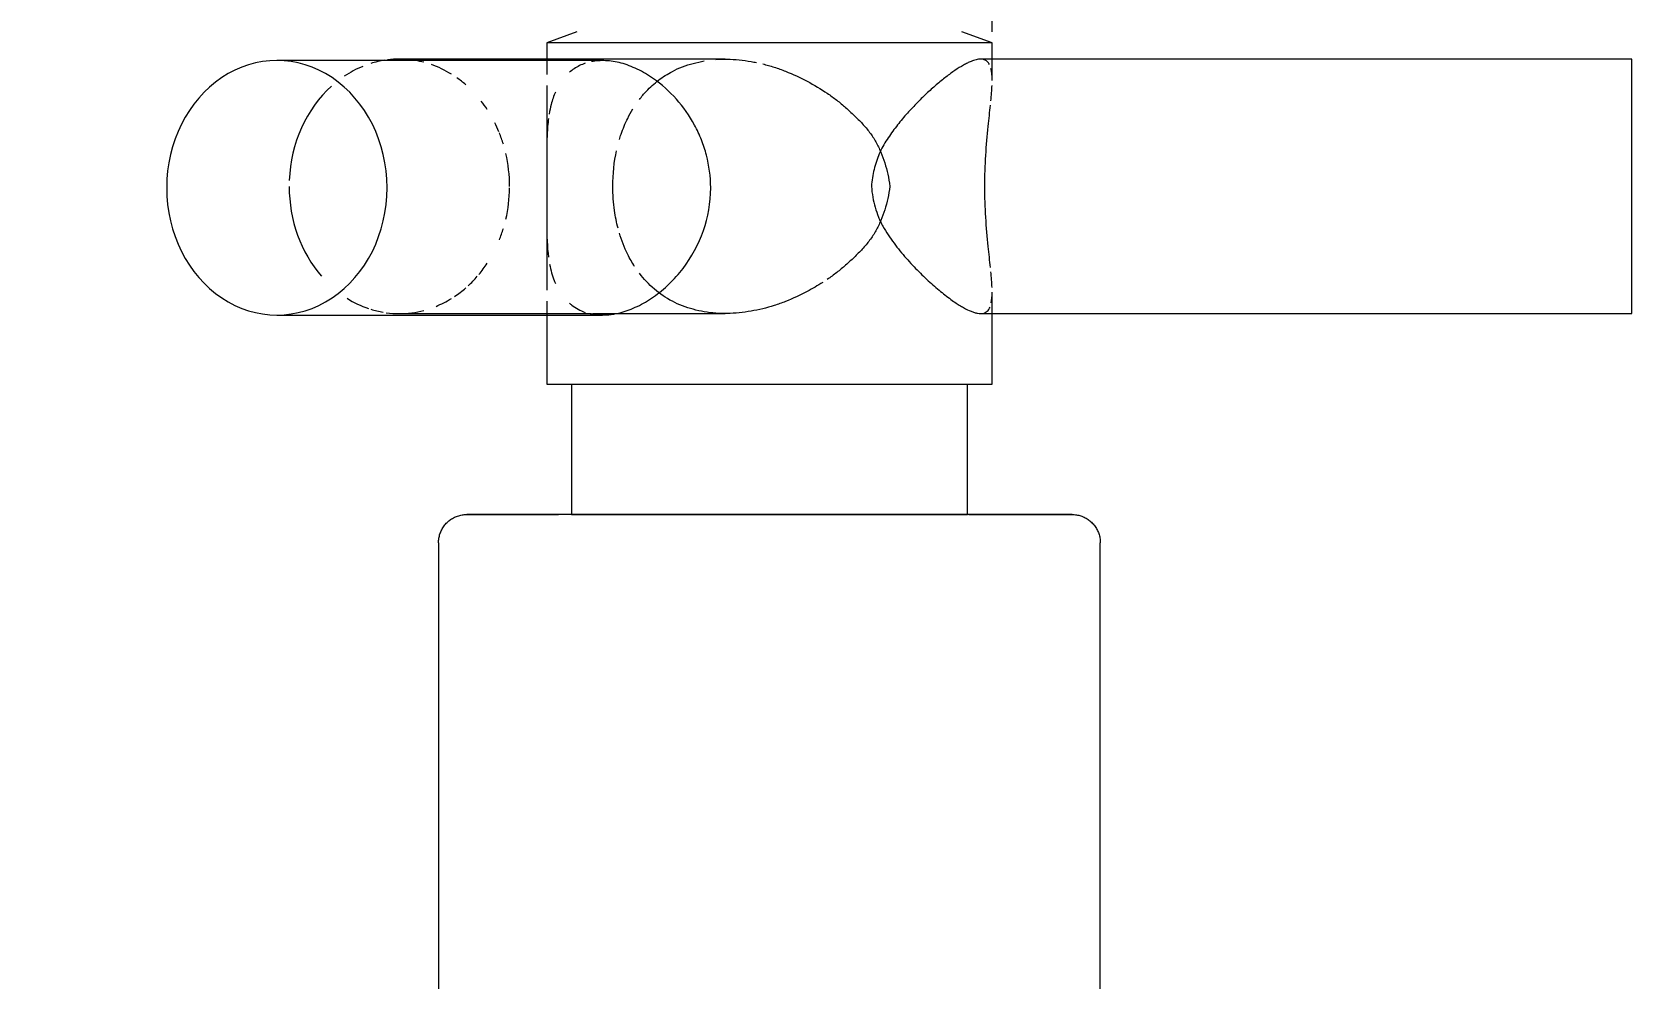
# Model space of a CAD drawing. Header units: metres. Extents: x -24.8 to 3.4, y -2.1 to 25.8.
# Drawn here: x -7.8987 to -7.8421, y 0.3259 to 0.3594 of the extents above; entities that cross this region are included whole.
import ezdxf

# ---------------------------------------------------------------- set-up
doc = ezdxf.new("R2010")
doc.units = ezdxf.units.M
for name, color, linetype, lineweight in [('A-ANNO-DIMS', 7, 'Continuous', 5), ('A-ANNO-DIMS-25', 7, 'Continuous', 5), ('P-SANR-FIXT', 7, 'Continuous', 5)]:
    doc.layers.add(name, color=color, linetype=linetype, lineweight=lineweight)
doc.styles.add('Century Gothic_4', font='GOTHIC.TTF', dxfattribs={"height": 0.025})
doc.dimstyles.new('Setores_1_mm_1', dxfattribs={"dimscale": 0.3048, "dimtxt": 0.026104, "dimasz": 0.260417, "dimexe": 0.19685, "dimexo": 0.123031, "dimgap": 0.143537, "dimtad": 1, "dimrnd": 0.01, "dimzin": 0, "dimdsep": 46, "dimtxsty": 'Century Gothic_4', "dimblk1": 'OBLIQUE', "dimblk2": 'OBLIQUE', "dimsah": 1, "dimcen": 0.09, "dimazin": 0, "dimtfac": 1, "dimtdec": 4, "dimtix": 1, "dimtmove": 0, "dimatfit": 3, "dimfxl": 1, "dimtvp": 1, "dimtolj": 1, "dimtzin": 0, "dimarcsym": 2})

# ---------------------------------------------------------------- blocks, each defined once
blk = doc.blocks.new('Celite_One_Torneira de Parede para Tanque e Jardim_B5007CKCR3 - Torneira de parede - B5007CKCR3-765235-AA')
at = {"layer": 'P-SANR-FIXT'}
for p, q in [((33.439871, 0.359374), (33.439871, 0.361414)), ((33.425191, 0.359374), (33.424122, 0.358985)), ((33.439871, 0.358985), (33.438802, 0.359374)), ((33.424122, 0.358985), (33.424122, 0.358259)), ((33.439871, 0.358985), (33.424122, 0.358985)), ((33.439871, 0.357656), (33.439871, 0.358985)), ((33.426099, 0.358363), (33.414581, 0.358363)), ((33.430428, 0.358414), (33.418912, 0.358414)), ((33.462496, 0.358414), (33.439464, 0.358414)), ((33.462496, 0.353914), (33.462496, 0.358414)), ((33.462496, 0.349414), (33.462496, 0.353914)), ((33.439871, 0.346914), (33.439871, 0.350172)), ((33.414581, 0.349363), (33.426099, 0.349363)), ((33.424122, 0.349467), (33.424122, 0.346914)), ((33.426284, 0.349414), (33.430428, 0.349414)), ((33.439464, 0.349414), (33.462496, 0.349414)), ((33.424122, 0.346914), (33.439871, 0.346914)), ((33.424996, 0.346914), (33.424996, 0.342308)), ((33.438996, 0.342308), (33.438996, 0.346914)), ((33.424241, 0.342308), (33.424542, 0.342308)), ((33.43739, 0.342308), (33.438758, 0.342308)), ((33.420297, 0.341308), (33.420297, 0.320677)), ((33.443696, 0.320677), (33.443696, 0.341308))]:
    blk.add_line(p, q, dxfattribs=at)
at = {"layer": 'P-SANR-FIXT', "color": 254, "true_color": 0xdfdfdf}
for p, q in [((33.42439, 0.358985), (33.424122, 0.358985)), ((33.425749, 0.358985), (33.425177, 0.358985)), ((33.428059, 0.358985), (33.427203, 0.358985)), ((33.431996, 0.358985), (33.428059, 0.358985)), ((33.438816, 0.358985), (33.431996, 0.358985)), ((33.424996, 0.346914), (33.438059, 0.346914)), ((33.425219, 0.346914), (33.433875, 0.346914)), ((33.433919, 0.346914), (33.438774, 0.346914)), ((33.438059, 0.346914), (33.438996, 0.346914)), ((33.424996, 0.342308), (33.431996, 0.342308)), ((33.425515, 0.342308), (33.42586, 0.342308)), ((33.426216, 0.342308), (33.42658, 0.342308)), ((33.426647, 0.342308), (33.426954, 0.342308)), ((33.428521, 0.342308), (33.428929, 0.342308)), ((33.428929, 0.342308), (33.429322, 0.342308)), ((33.431996, 0.342308), (33.43739, 0.342308)), ((33.434953, 0.342308), (33.435362, 0.342308)), ((33.436946, 0.342308), (33.437313, 0.342308)), ((33.438758, 0.342308), (33.438996, 0.342308))]:
    blk.add_line(p, q, dxfattribs=at)
at = {"layer": 'P-SANR-FIXT', "color": 253, "true_color": 0xa6a6a6}
for p, q in [((33.427203, 0.358985), (33.425749, 0.358985)), ((33.439871, 0.358985), (33.438816, 0.358985)), ((33.424122, 0.358259), (33.424122, 0.35787)), ((33.462496, 0.353914), (33.462496, 0.358414)), ((33.424122, 0.357478), (33.424122, 0.355207)), ((33.462496, 0.349414), (33.462496, 0.353914)), ((33.424122, 0.352519), (33.424122, 0.350248)), ((33.424122, 0.349856), (33.424122, 0.349467)), ((33.418912, 0.349414), (33.425708, 0.349414)), ((33.425738, 0.349414), (33.426284, 0.349414)), ((33.424122, 0.346914), (33.424453, 0.346914)), ((33.424996, 0.346914), (33.438996, 0.346914)), ((33.439141, 0.346914), (33.439871, 0.346914)), ((33.424996, 0.342308), (33.431996, 0.342308)), ((33.431996, 0.342308), (33.43739, 0.342308)), ((33.43739, 0.342308), (33.438758, 0.342308)), ((33.438758, 0.342308), (33.438996, 0.342308)), ((33.439964, 0.342308), (33.440243, 0.342308))]:
    blk.add_line(p, q, dxfattribs=at)
at = {"layer": 'P-SANR-FIXT', "color": 7, "true_color": 0xf3f3f3}
blk.add_line((33.431881, 0.342308), (33.431996, 0.342308), dxfattribs=at)
at = {"layer": 'P-SANR-FIXT', "flags": 128}
for points in [[(33.420297, 0.341308), (33.420298, 0.341348), (33.4203, 0.341388), (33.420304, 0.341428), (33.42031, 0.341467), (33.420317, 0.341507), (33.420326, 0.341546), (33.420336, 0.341584), (33.420348, 0.341623), (33.420361, 0.34166), (33.420376, 0.341697), (33.420392, 0.341734), (33.42041, 0.34177), (33.420429, 0.341805), (33.42045, 0.341839), (33.420472, 0.341873), (33.420495, 0.341905), (33.420519, 0.341937), (33.420545, 0.341967), (33.420572, 0.341997), (33.4206, 0.342025), (33.42063, 0.342053), (33.42066, 0.342079), (33.420691, 0.342104), (33.420724, 0.342127), (33.420757, 0.342149), (33.420791, 0.34217), (33.420826, 0.34219), (33.420861, 0.342208), (33.420898, 0.342225), (33.420935, 0.34224), (33.420972, 0.342254), (33.42101, 0.342266), (33.421049, 0.342277), (33.421088, 0.342286), (33.421127, 0.342293), (33.421167, 0.342299), (33.421206, 0.342304), (33.421246, 0.342307), (33.421286, 0.342308), (33.421297, 0.342308)], [(33.431996, 0.342308), (33.431569, 0.342308), (33.431141, 0.342308), (33.430716, 0.342308), (33.430292, 0.342308), (33.429871, 0.342308), (33.429453, 0.342308), (33.42904, 0.342308), (33.428631, 0.342308), (33.428227, 0.342308), (33.42783, 0.342308), (33.427439, 0.342308), (33.427056, 0.342308), (33.42668, 0.342308), (33.426313, 0.342308), (33.425955, 0.342308), (33.425607, 0.342308), (33.425269, 0.342308), (33.424941, 0.342308), (33.424625, 0.342308), (33.424321, 0.342308), (33.424029, 0.342308), (33.42375, 0.342308), (33.423484, 0.342308), (33.423232, 0.342308), (33.422993, 0.342308), (33.422769, 0.342308), (33.42256, 0.342308), (33.422366, 0.342308), (33.422187, 0.342308), (33.422024, 0.342308), (33.421877, 0.342308), (33.421746, 0.342308), (33.421632, 0.342308), (33.421534, 0.342308), (33.421453, 0.342308), (33.421388, 0.342308), (33.421341, 0.342308), (33.421311, 0.342308), (33.421298, 0.342308), (33.421297, 0.342308)], [(33.421297, 0.342308), (33.421306, 0.342308), (33.421331, 0.342308), (33.421374, 0.342308), (33.421434, 0.342308), (33.42151, 0.342308), (33.421604, 0.342308), (33.421714, 0.342308), (33.42184, 0.342308), (33.421983, 0.342308), (33.422142, 0.342308), (33.422316, 0.342308), (33.422506, 0.342308), (33.422711, 0.342308), (33.422931, 0.342308), (33.423166, 0.342308), (33.423414, 0.342308), (33.423677, 0.342308)], [(33.442696, 0.342308), (33.442687, 0.342308), (33.442662, 0.342308), (33.442619, 0.342308), (33.442559, 0.342308), (33.442483, 0.342308), (33.442389, 0.342308), (33.442279, 0.342308), (33.442153, 0.342308), (33.44201, 0.342308), (33.441851, 0.342308), (33.441677, 0.342308), (33.441487, 0.342308), (33.441282, 0.342308), (33.441062, 0.342308), (33.440827, 0.342308), (33.440578, 0.342308), (33.440316, 0.342308), (33.44004, 0.342308), (33.439752, 0.342308), (33.439451, 0.342308), (33.439138, 0.342308), (33.438814, 0.342308), (33.438478, 0.342308), (33.438133, 0.342308), (33.437777, 0.342308), (33.437413, 0.342308), (33.437039, 0.342308), (33.436658, 0.342308), (33.436269, 0.342308), (33.435873, 0.342308), (33.435472, 0.342308), (33.435064, 0.342308), (33.434652, 0.342308), (33.434235, 0.342308), (33.433815, 0.342308), (33.433392, 0.342308), (33.432967, 0.342308), (33.43254, 0.342308), (33.432112, 0.342308), (33.431996, 0.342308)], [(33.439051, 0.342308), (33.439368, 0.342308), (33.439672, 0.342308), (33.439964, 0.342308)], [(33.440243, 0.342308), (33.440509, 0.342308), (33.440761, 0.342308), (33.441, 0.342308), (33.441224, 0.342308), (33.441433, 0.342308), (33.441627, 0.342308), (33.441806, 0.342308), (33.441969, 0.342308), (33.442116, 0.342308), (33.442247, 0.342308), (33.442361, 0.342308), (33.442459, 0.342308), (33.44254, 0.342308), (33.442604, 0.342308), (33.442652, 0.342308), (33.442682, 0.342308), (33.442695, 0.342308), (33.442696, 0.342308)], [(33.442696, 0.342308), (33.442736, 0.342307), (33.442776, 0.342305), (33.442816, 0.342301), (33.442855, 0.342295), (33.442895, 0.342288), (33.442934, 0.342279), (33.442972, 0.342269), (33.44301, 0.342257), (33.443048, 0.342244), (33.443085, 0.342229), (33.443122, 0.342213), (33.443158, 0.342195), (33.443193, 0.342176), (33.443227, 0.342155), (33.443261, 0.342133), (33.443293, 0.34211), (33.443325, 0.342086), (33.443355, 0.34206), (33.443385, 0.342033), (33.443413, 0.342005), (33.443441, 0.341975), (33.443467, 0.341945), (33.443491, 0.341914), (33.443515, 0.341881), (33.443537, 0.341848), (33.443558, 0.341814), (33.443578, 0.341779), (33.443596, 0.341744), (33.443613, 0.341707), (33.443628, 0.34167), (33.443642, 0.341633), (33.443654, 0.341595), (33.443665, 0.341556), (33.443674, 0.341517), (33.443681, 0.341478), (33.443687, 0.341438), (33.443692, 0.341399), (33.443695, 0.341359), (33.443696, 0.341319), (33.443696, 0.341308)]]:
    blk.add_lwpolyline(points, dxfattribs=at)
at = {"layer": 'P-SANR-FIXT', "color": 253, "true_color": 0xa6a6a6, "flags": 128}
for points in [[(33.423677, 0.342308), (33.423953, 0.342308), (33.424241, 0.342308)], [(33.437346, 0.342308), (33.43768, 0.342308), (33.438038, 0.342308)], [(33.438059, 0.342308), (33.438386, 0.342308), (33.438724, 0.342308)]]:
    blk.add_lwpolyline(points, dxfattribs=at)
at = {"layer": 'P-SANR-FIXT', "color": 254, "true_color": 0xdfdfdf, "flags": 128}
for points in [[(33.427335, 0.342308), (33.427724, 0.342308), (33.428119, 0.342308), (33.428496, 0.342308)], [(33.429341, 0.342308), (33.429758, 0.342308), (33.430178, 0.342308)], [(33.430185, 0.342308), (33.430601, 0.342308), (33.431026, 0.342308), (33.431453, 0.342308), (33.431881, 0.342308)], [(33.431996, 0.342308), (33.432424, 0.342308), (33.432852, 0.342308), (33.433277, 0.342308), (33.433701, 0.342308), (33.434122, 0.342308), (33.43454, 0.342308)], [(33.435766, 0.342308), (33.436163, 0.342308), (33.436554, 0.342308), (33.436937, 0.342308)]]:
    blk.add_lwpolyline(points, dxfattribs=at)
at = {"layer": 'P-SANR-FIXT'}
for centre, start_param, end_param in [((33.414581, 0.353863), 4.712389, 7.853982), ((33.418912, 0.353914), 0, 0.109156), ((33.414581, 0.353863), 1.570796, 4.712389)]:
    blk.add_ellipse(centre, major_axis=(0, 0.0045), ratio=0.866025, start_param=start_param, end_param=end_param, dxfattribs=at)
at = {"layer": 'P-SANR-FIXT', "color": 253, "true_color": 0xa6a6a6}
for start_param, end_param in [(0.338626, 0.523599), (0.134693, 0.261799), (6.16914, 6.283185), (0.664052, 1.523575), (1.570796, 2.356194), (2.646543, 2.857714), (2.879793, 2.99367), (3.021981, 3.141593)]:
    blk.add_ellipse((33.418912, 0.353914), major_axis=(0, 0.0045), ratio=0.866025, start_param=start_param, end_param=end_param, dxfattribs=at)
at = {"layer": 'P-SANR-FIXT', "color": 254, "true_color": 0xdfdfdf}
for start_param, end_param in [(6.058556, 6.134825), (5.791677, 5.988681), (5.635755, 5.73526), (5.361664, 5.447727), (5.156336, 5.235988), (5.049923, 5.147198), (4.712389, 4.974188), (4.45059, 4.700945), (4.27758, 4.374855), (3.947893, 4.063114), (3.665191, 3.789023), (3.815142, 3.926991), (3.480434, 3.633101), (3.141593, 3.366222)]:
    blk.add_ellipse((33.418912, 0.353914), major_axis=(0, 0.0045), ratio=0.866025, start_param=start_param, end_param=end_param, dxfattribs=at)
at = {"layer": 'P-SANR-FIXT', "color": 253, "true_color": 0xa6a6a6}
for points in [[(33.425487, 0.358269), (33.425415, 0.358245), (33.425278, 0.358187), (33.42509, 0.358077), (33.424978, 0.357992), (33.424926, 0.357947)], [(33.439777, 0.358227), (33.439754, 0.358269), (33.439701, 0.358338), (33.43963, 0.35838), (33.439591, 0.358394)], [(33.439871, 0.357656), (33.439871, 0.357825), (33.439858, 0.357966), (33.439831, 0.358079)], [(33.439827, 0.356935), (33.439846, 0.357136), (33.439861, 0.35732), (33.439868, 0.357487)], [(33.439733, 0.356036), (33.43976, 0.3563), (33.439788, 0.35655), (33.439811, 0.35678)], [(33.424183, 0.356311), (33.42416, 0.356134), (33.42413, 0.355759), (33.424122, 0.355343), (33.424122, 0.355124)], [(33.439647, 0.355009), (33.439669, 0.355364), (33.4397, 0.355711), (33.439733, 0.356036)], [(33.424122, 0.355124), (33.424122, 0.35493), (33.424124, 0.354727), (33.424127, 0.354517)], [(33.426456, 0.353914), (33.426462, 0.354357), (33.426506, 0.354778), (33.426591, 0.355176)], [(33.439613, 0.353914), (33.439613, 0.35429), (33.439625, 0.354654), (33.439647, 0.355009)], [(33.424127, 0.354517), (33.424129, 0.354307), (33.424131, 0.354089), (33.424131, 0.353863)], [(33.424131, 0.353863), (33.424131, 0.353637), (33.424129, 0.353419), (33.424127, 0.353209)], [(33.439647, 0.352819), (33.439625, 0.353174), (33.439613, 0.353538), (33.439613, 0.353914)], [(33.424127, 0.353209), (33.424124, 0.352999), (33.424122, 0.352796), (33.424122, 0.352602)], [(33.424122, 0.352602), (33.424122, 0.352165), (33.424137, 0.351769), (33.424183, 0.351415)], [(33.439733, 0.351792), (33.4397, 0.352117), (33.439669, 0.352464), (33.439647, 0.352819)], [(33.439811, 0.351048), (33.439788, 0.351278), (33.43976, 0.351528), (33.439733, 0.351792)], [(33.428565, 0.349848), (33.428336, 0.349968), (33.427909, 0.350263), (33.427554, 0.350636), (33.427397, 0.350842)], [(33.439868, 0.350341), (33.439861, 0.350508), (33.439846, 0.350692), (33.439827, 0.350893)], [(33.43955, 0.349422), (33.439606, 0.349434), (33.439705, 0.349484), (33.439771, 0.349583), (33.439797, 0.349646)], [(33.43984, 0.34979), (33.439862, 0.349896), (33.439871, 0.350023), (33.439871, 0.350172)]]:
    blk.add_open_spline(points, degree=3, dxfattribs=at)
at = {"layer": 'P-SANR-FIXT'}
for points, knots in [([(33.42992, 0.353863), (33.429915, 0.354264), (33.429839, 0.354842), (33.429607, 0.355558), (33.429276, 0.35626), (33.428734, 0.357029), (33.428003, 0.357686), (33.427424, 0.358019), (33.427032, 0.358187), (33.426655, 0.358311), (33.426288, 0.358364), (33.425944, 0.358359), (33.425785, 0.35834), (33.425708, 0.358326)], [-1, -1, -1, -1, -0.9166667, -0.875, -0.8333333, -0.75, -0.6666667, -0.6111111, -0.5833333, -0.5555556, -0.5, -0.4722222, -0.4444444, -0.4444444, -0.4444444, -0.4444444]), ([(33.439591, 0.358394), (33.439571, 0.358401), (33.439529, 0.358412), (33.439438, 0.358418), (33.439307, 0.358397), (33.439148, 0.358346), (33.438996, 0.358279), (33.438811, 0.358178), (33.438561, 0.358022), (33.438239, 0.357787), (33.437898, 0.357508), (33.437545, 0.357194), (33.437247, 0.356901), (33.437009, 0.356651), (33.436829, 0.356455), (33.436653, 0.35625), (33.436484, 0.356034), (33.436318, 0.355808), (33.436154, 0.355572), (33.436003, 0.355325), (33.435875, 0.355067), (33.435775, 0.354796), (33.435668, 0.35442), (33.43562, 0.354121), (33.435603, 0.353914)], [-0.7916667, -0.7916667, -0.7916667, -0.7916667, -0.7708333, -0.75, -0.7083333, -0.6666667, -0.6388889, -0.6111111, -0.5555556, -0.5, -0.4444444, -0.3888889, -0.3333333, -0.3055556, -0.2777778, -0.25, -0.2222222, -0.1944444, -0.1666667, -0.1388889, -0.1111111, -0.0833333, -0.0555556, 0, 0, 0, 0]), ([(33.425623, 0.349418), (33.42567, 0.349407), (33.425812, 0.34938), (33.426173, 0.34935), (33.426608, 0.3494), (33.427032, 0.349539), (33.427424, 0.349707), (33.427908, 0.349985), (33.428458, 0.350445), (33.42912, 0.351183), (33.429743, 0.352326), (33.429913, 0.353328), (33.42992, 0.353863)], [-0.5659722, -0.5659722, -0.5659722, -0.5659722, -0.5486111, -0.5138889, -0.4444444, -0.4166667, -0.3888889, -0.3333333, -0.2777778, -0.2222222, -0.1111111, 0, 0, 0, 0]), ([(33.435603, 0.353914), (33.435624, 0.353655), (33.435691, 0.353285), (33.435828, 0.352884), (33.435922, 0.352664), (33.436033, 0.35245), (33.436193, 0.352195), (33.436368, 0.351953), (33.436505, 0.351767), (33.436646, 0.351587), (33.436829, 0.351372), (33.437054, 0.351129), (33.437351, 0.350821), (33.437724, 0.350468), (33.438156, 0.350104), (33.438482, 0.349861), (33.438711, 0.349713), (33.438906, 0.349594), (33.439086, 0.349505), (33.439247, 0.34945), (33.439397, 0.349412), (33.439493, 0.34941), (33.43955, 0.349422)], [-1, -1, -1, -1, -0.9305556, -0.8958333, -0.8784722, -0.8611111, -0.8263889, -0.7916667, -0.7743056, -0.7569444, -0.7222222, -0.6875, -0.6527778, -0.5833333, -0.5138889, -0.4444444, -0.4166667, -0.3888889, -0.3333333, -0.3055556, -0.2777778, -0.2222222, -0.2222222, -0.2222222, -0.2222222])]:
    blk.add_open_spline(points, degree=3, knots=knots, dxfattribs=at)
at = {"layer": 'P-SANR-FIXT', "color": 253, "true_color": 0xa6a6a6}
for points, knots in [([(33.428565, 0.35798), (33.428793, 0.3581), (33.429161, 0.35824), (33.429561, 0.358328), (33.429694, 0.358351)], [-0.66666667, -0.66666667, -0.66666667, -0.66666667, -0.61111111, -0.58333333, -0.58333333, -0.58333333, -0.58333333]), ([(33.430097, 0.358402), (33.430368, 0.358423), (33.430784, 0.358413), (33.431272, 0.358343), (33.431474, 0.358305), (33.431538, 0.358292)], [-0.55555556, -0.55555556, -0.55555556, -0.55555556, -0.5, -0.47222222, -0.45941016, -0.45941016, -0.45941016, -0.45941016]), ([(33.431759, 0.358243), (33.431827, 0.358226), (33.431963, 0.358191), (33.432232, 0.35811), (33.432699, 0.357941), (33.433083, 0.357762), (33.433329, 0.357632)], [-0.4444444, -0.4444444, -0.4444444, -0.4444444, -0.4305556, -0.4166667, -0.3888889, -0.3333333, -0.3333333, -0.3333333, -0.3333333]), ([(33.427397, 0.356987), (33.427474, 0.357088), (33.42768, 0.35733), (33.428071, 0.357682), (33.428394, 0.35789), (33.428565, 0.35798)], [-0.7777778, -0.7777778, -0.7777778, -0.7777778, -0.75, -0.7083333, -0.6666667, -0.6666667, -0.6666667, -0.6666667]), ([(33.433329, 0.357632), (33.433576, 0.357502), (33.433934, 0.357289), (33.434324, 0.357005), (33.434537, 0.356834), (33.434691, 0.356702), (33.434843, 0.356566), (33.435044, 0.356379), (33.435286, 0.356136), (33.435504, 0.355876), (33.435658, 0.355657), (33.43576, 0.355486), (33.435852, 0.355309), (33.435962, 0.355065), (33.436126, 0.35462), (33.436216, 0.354205), (33.436255, 0.353914)], [-0.3333333, -0.3333333, -0.3333333, -0.3333333, -0.2777778, -0.25, -0.2361111, -0.2222222, -0.2083333, -0.1944444, -0.1666667, -0.1388889, -0.125, -0.1111111, -0.0972222, -0.0833333, -0.0555556, 0, 0, 0, 0]), ([(33.42443, 0.35725), (33.424369, 0.357113), (33.424284, 0.356867), (33.424226, 0.35659), (33.424207, 0.356471)], [-0.22222222, -0.22222222, -0.22222222, -0.22222222, -0.16666667, -0.12813558, -0.12813558, -0.12813558, -0.12813558]), ([(33.426691, 0.355567), (33.42671, 0.355631), (33.426792, 0.355887), (33.426946, 0.356259), (33.427104, 0.356547), (33.42717, 0.356655)], [-0.88888889, -0.88888889, -0.88888889, -0.88888889, -0.875, -0.83333333, -0.80656458, -0.80656458, -0.80656458, -0.80656458]), ([(33.426643, 0.35243), (33.42659, 0.352635), (33.426498, 0.353109), (33.42646, 0.353619), (33.426456, 0.353914)], [-0.09900878, -0.09900878, -0.09900878, -0.09900878, -0.05555556, 0, 0, 0, 0]), ([(33.436255, 0.353914), (33.436216, 0.353623), (33.436126, 0.353208), (33.435962, 0.352763), (33.435852, 0.352519), (33.43576, 0.352342), (33.435658, 0.352171), (33.435504, 0.351952), (33.435286, 0.351692), (33.435044, 0.351449), (33.434843, 0.351262), (33.434691, 0.351126), (33.434537, 0.350994), (33.434324, 0.350823), (33.434157, 0.350701), (33.434043, 0.350624)], [-1, -1, -1, -1, -0.9444444, -0.9166667, -0.9027778, -0.8888889, -0.875, -0.8611111, -0.8333333, -0.8055556, -0.7916667, -0.7777778, -0.7638889, -0.75, -0.7222222, -0.7222222, -0.7222222, -0.7222222]), ([(33.42723, 0.351078), (33.427141, 0.351215), (33.42693, 0.351589), (33.426768, 0.352002), (33.426691, 0.352261)], [-0.20163182, -0.20163182, -0.20163182, -0.20163182, -0.16666667, -0.11111111, -0.11111111, -0.11111111, -0.11111111]), ([(33.424224, 0.351157), (33.424264, 0.350949), (33.424328, 0.350719), (33.424415, 0.350509), (33.42443, 0.350475)], [-0.86111111, -0.86111111, -0.86111111, -0.86111111, -0.79166667, -0.77777778, -0.77777778, -0.77777778, -0.77777778]), ([(33.433881, 0.350516), (33.433702, 0.350402), (33.433278, 0.350157), (33.4327, 0.349887), (33.432165, 0.349693), (33.431761, 0.349581), (33.431347, 0.349496), (33.430925, 0.349436), (33.430504, 0.349408), (33.430232, 0.349415), (33.430097, 0.349426)], [-0.7092082, -0.7092082, -0.7092082, -0.7092082, -0.6666667, -0.6111111, -0.5833333, -0.5555556, -0.5277778, -0.5, -0.4722222, -0.4444444, -0.4444444, -0.4444444, -0.4444444]), ([(33.424925, 0.34978), (33.424952, 0.349757), (33.425115, 0.349626), (33.425308, 0.349518), (33.425487, 0.349457)], [-0.66666667, -0.66666667, -0.66666667, -0.66666667, -0.65277778, -0.58333333, -0.58333333, -0.58333333, -0.58333333]), ([(33.430097, 0.349426), (33.429962, 0.349436), (33.429694, 0.349471), (33.429161, 0.349588), (33.428794, 0.349728), (33.428565, 0.349848)], [-0.4444444, -0.4444444, -0.4444444, -0.4444444, -0.4166667, -0.3888889, -0.3333333, -0.3333333, -0.3333333, -0.3333333])]:
    blk.add_open_spline(points, degree=3, knots=knots, dxfattribs=at)
blk = doc.blocks.new('DIMBLOCK35-AA')
at = {"layer": 'A-ANNO-DIMS-25', "lineweight": 25}
for p, q in [((-8.138971, 0.3), (-8.178659, 0.339688)), ((-8.138971, 0.3), (-8.099284, 0.260313)), ((-8.138971, 0), (-8.178659, 0.039687)), ((-8.138971, 0), (-8.099284, -0.039688))]:
    blk.add_line(p, q, dxfattribs=at)
at = {"layer": 'A-ANNO-DIMS-25'}
for p, q in [((-8.138971, 0.3), (-8.198971, 0.3)), ((-8.138971, 0), (-8.138971, 0.3)), ((-8.138971, 0.3), (-8.045584, 0.3)), ((-8.138971, 0), (-8.198971, 0)), ((-8.138971, 0), (-7.935084, 0))]:
    blk.add_line(p, q, dxfattribs=at)
at = {"layer": 'A-ANNO-DIMS-25', "color": 0, "insert": (-8.214765, 0.094891), "char_height": 0.025, "width": 0.13226131, "attachment_point": 1, "rotation": 90, "line_spacing_factor": 0.984502, "style": 'Century Gothic_4'}
blk.add_mtext('0,30 m', dxfattribs=at)
blk = doc.blocks.new('_Oblique')
at = {"color": 0, "linetype": 'ByBlock', "lineweight": -2}
blk.add_line((-0.5, -0.5), (0.5, 0.5), dxfattribs=at)

msp = doc.modelspace()

# ---------------------------------------------------------------- block references
at = {"layer": 'P-SANR-FIXT'}
msp.add_blockref('Celite_One_Torneira de Parede para Tanque e Jardim_B5007CKCR3 - Torneira de parede - B5007CKCR3-765235-AA', (-41.30458, 0), dxfattribs=at)

# ---------------------------------------------------------------- dimensions: what is measured, and where the dimension line sits
at = {"layer": 'A-ANNO-DIMS'}
dim = msp.add_linear_dim(base=(-8.138971, 0.3), p1=(-7.897584, 0), p2=(-8.008084, 0.3), angle=90, dimstyle='Setores_1_mm_1', override={"dimpost": '<>', "dimfxl": 0.319703}, dxfattribs=at)
dim.commit()
dim.dimension.update_dxf_attribs({"geometry": 'DIMBLOCK35-AA', "text_midpoint": (-8.19585, 0.15)})

doc.saveas('drawing.dxf')
